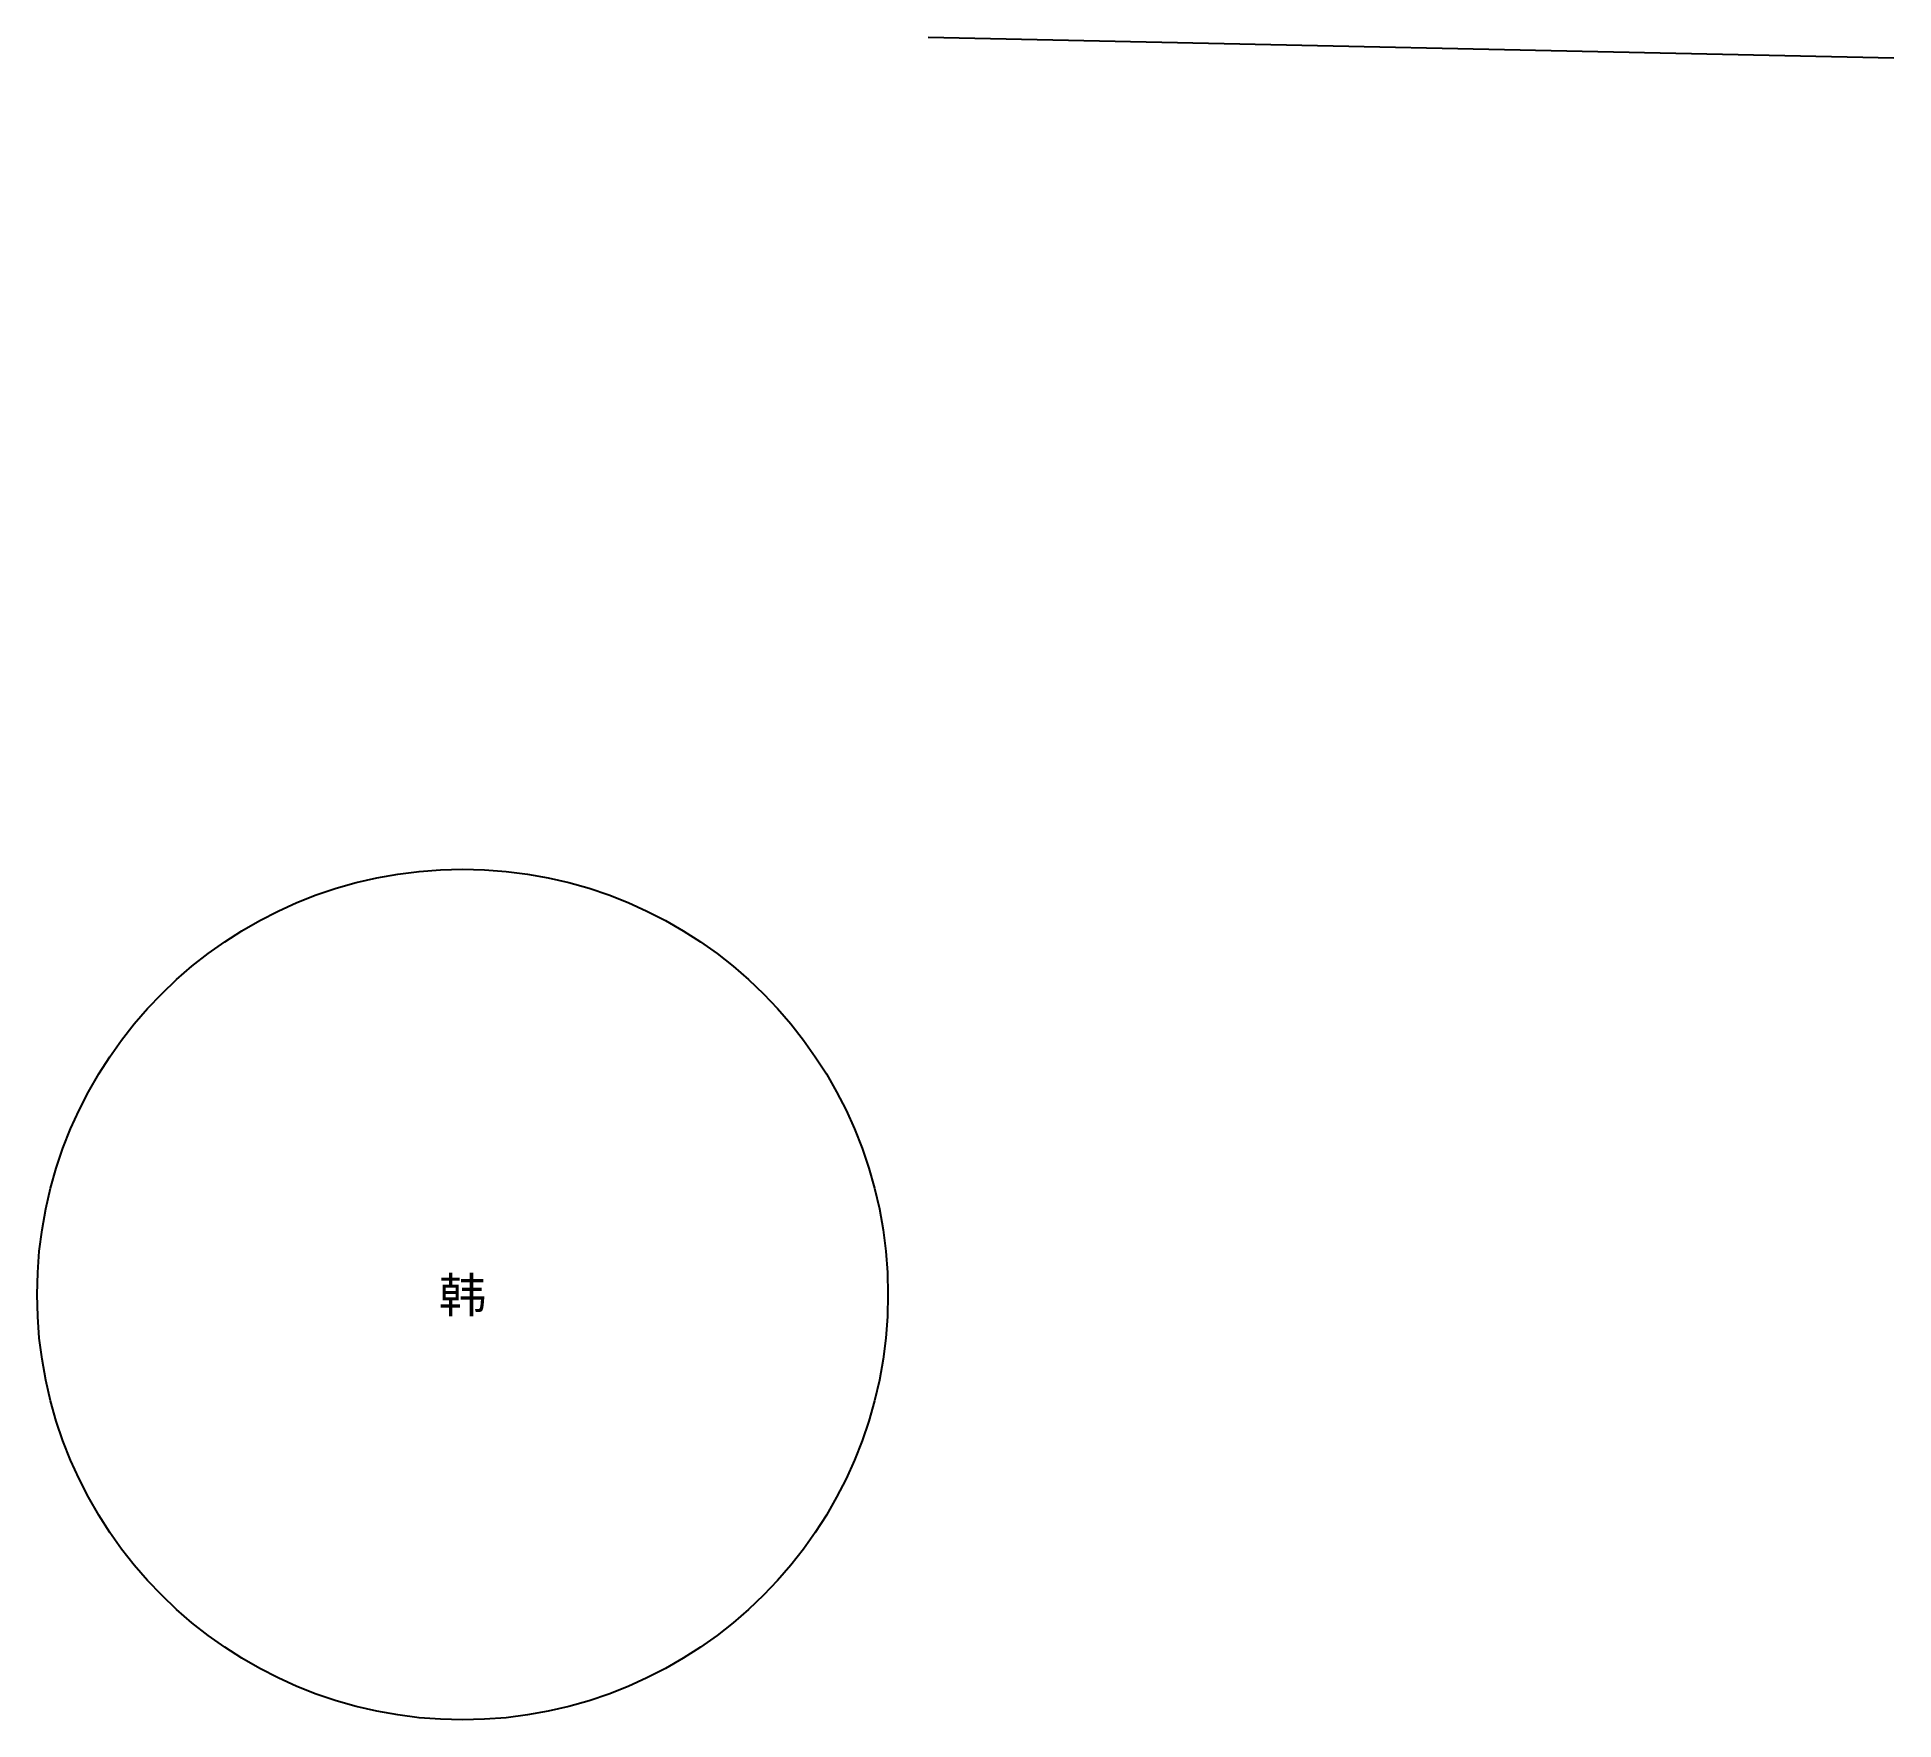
# Model space of a CAD drawing. Header units: millimetres. Extents: x -612 to 2060, y -612 to 1810.
import ezdxf
from ezdxf.enums import TextEntityAlignment as Align

# ---------------------------------------------------------------- set-up
doc = ezdxf.new("R2010")
doc.units = ezdxf.units.MM
doc.styles.add('MtXpl_', font='')
doc.styles.get('MtXpl_').set_extended_font_data('SimSun')

msp = doc.modelspace()

# ---------------------------------------------------------------- linework, layer by layer
msp.add_line((670, 1810), (2060, 1780))
msp.add_circle((0, 0), 612.3)

# ---------------------------------------------------------------- texts
at = {"style": 'MtXpl_'}
msp.add_text('韩', height=50, dxfattribs=at).set_placement((0, 0), align=Align.MIDDLE)

doc.saveas('drawing.dxf')
